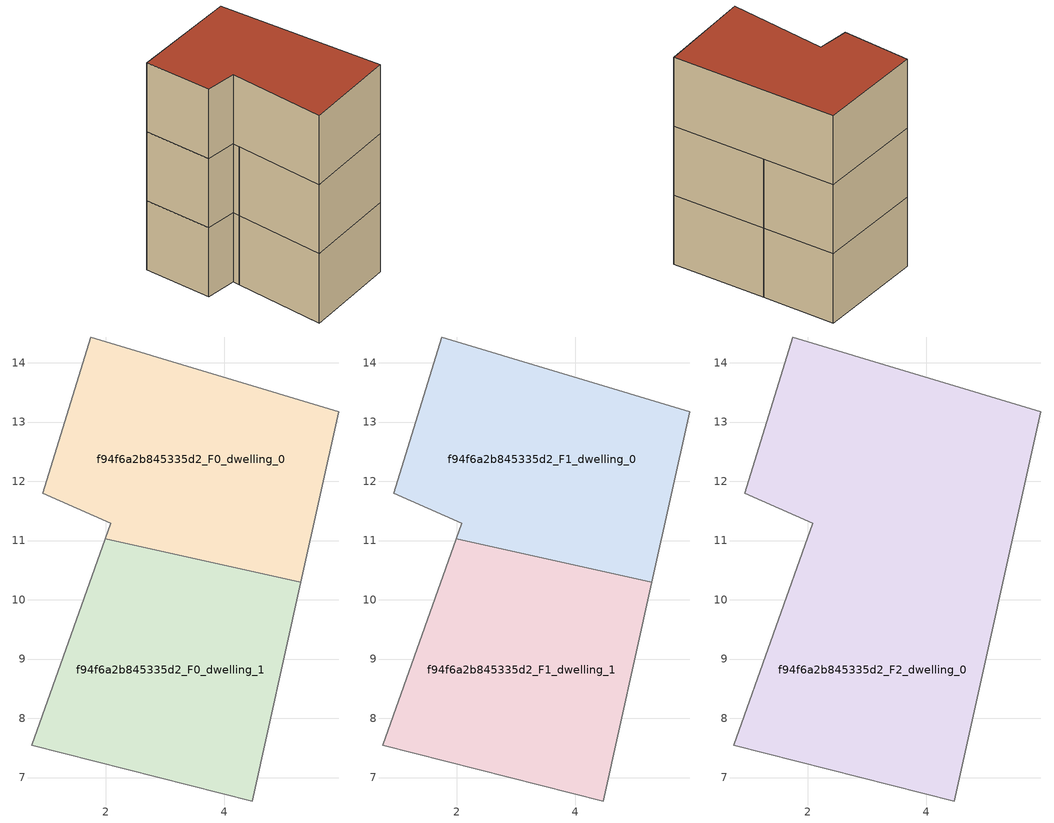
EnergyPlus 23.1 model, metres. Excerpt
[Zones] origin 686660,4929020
f94f6a2b845335d2_F0_dwelling_0
 floor ground (EU_floor_Construction): 5.93,13.17 5.3,10.3 1.99,11.03 2.08,11.29 0.94,11.8 1.74,14.43 z0
 wall adiabatic (EU_wall_Construction): 5.3,10.3 5.93,13.17 1.74,14.43 0.94,11.8 2.08,11.29 1.99,11.03 z0:3
 wall to f94f6a2b845335d2_F0_dwelling_1 (EU_wall_Construction): 1.99,11.03 5.29,10.3 z0:3
f94f6a2b845335d2_F0_dwelling_1
 floor ground (EU_floor_Construction): 5.3,10.3 4.47,6.61 0.75,7.54 1.99,11.03 z0
 wall adiabatic (EU_wall_Construction): 1.99,11.03 0.75,7.54 4.47,6.61 5.3,10.3 z0:3
f94f6a2b845335d2_F1_dwelling_0
 floor to f94f6a2b845335d2_F0_dwelling_0 (EU_floor_Construction): 5.93,13.17 5.29,10.3 1.99,11.03 2.08,11.29 0.94,11.8 1.74,14.43 z3
 wall adiabatic (EU_wall_Construction): 5.3,10.3 5.93,13.17 1.74,14.43 0.94,11.8 2.08,11.29 1.99,11.03 z3:6
 wall to f94f6a2b845335d2_F1_dwelling_1 (EU_wall_Construction): 1.99,11.03 5.29,10.3 z3:6
f94f6a2b845335d2_F1_dwelling_1
 floor to f94f6a2b845335d2_F0_dwelling_1 (EU_floor_Construction): 5.29,10.3 4.47,6.61 0.75,7.54 1.99,11.03 z3
 wall adiabatic (EU_wall_Construction): 1.99,11.03 0.75,7.54 4.47,6.61 5.3,10.3 z3:6
f94f6a2b845335d2_F2_dwelling_0
 floor to f94f6a2b845335d2_F1_dwelling_0 (EU_floor_Construction): 5.93,13.17 5.29,10.3 1.99,11.03 2.08,11.29 0.94,11.8 1.74,14.43 z6
 floor to f94f6a2b845335d2_F1_dwelling_1 (EU_floor_Construction): 5.29,10.3 4.47,6.61 0.75,7.54 1.99,11.03 z6
 wall adiabatic (EU_wall_Construction): 0.75,7.54 4.47,6.61 5.93,13.17 1.74,14.43 0.94,11.8 2.08,11.29 0.75,7.54 z6:9
 roof outside (EU_roof_Construction): 4.47,6.61 5.93,13.17 1.74,14.43 0.94,11.8 2.08,11.29 0.75,7.54 z9
[Building]
EU S2 Campaign: North Axis=0; Terrain=City; Solar Distribution=FullExterior
[Site:Location]
Bologna: Latitude=44.5; Longitude=11.25; Time Zone=1; Elevation=37
[SizingPeriod:WeatherFileDays]
AnnualSizingPeriod: Begin Month=1; Begin Day of Month=1; End Month=12; End Day of Month=31; Day of Week for Start Day=Monday; Use Weather File Daylight Saving Period=No; Use Weather File Rain and Snow Indicators=No
[MATERIAL]
EU_InternalMass_Material: Roughness=MediumRough; Thickness=0.1; Conductivity=1; Density=1800; Specific Heat=900; Thermal Absorptance=0.9; Solar Absorptance=0.7; Visible Absorptance=0.7
[MATERIAL:NOMASS] Roughness=MediumRough; Thermal Absorptance=0.9; Solar Absorptance=0.7; Visible Absorptance=0.7
Name | Thermal Resistance
EU_wall_NoMass | 0.937881
EU_roof_NoMass | 0.548572
EU_floor_NoMass | 0.71348
[CONSTRUCTION]
EU_wall_Construction: EU_wall_NoMass
EU_roof_Construction: EU_roof_NoMass
EU_floor_Construction: EU_floor_NoMass
EU_InternalMass_Construction: EU_InternalMass_Material
[ZONE] Type=1; Multiplier=1; Ceiling Height=autocalculate; Floor Area=autocalculate; Part of Total Floor Area=Yes
Name | Volume
f94f6a2b845335d2_F0_dwelling_0 | 40.4443
f94f6a2b845335d2_F1_dwelling_0 | 40.4451
f94f6a2b845335d2_F2_dwelling_0 | 80.8894
f94f6a2b845335d2_F0_dwelling_1 | 40.4465
f94f6a2b845335d2_F1_dwelling_1 | 40.4458
[INTERNALMASS] Construction=EU_InternalMass_Construction
Name | Zone or ZoneList | Surface Area
f94f6a2b845335d2_F0_dwelling_0_EU_InternalMass | f94f6a2b845335d2_F0_dwelling_0 | 13.4817
f94f6a2b845335d2_F0_dwelling_1_EU_InternalMass | f94f6a2b845335d2_F0_dwelling_1 | 13.482
f94f6a2b845335d2_F1_dwelling_0_EU_InternalMass | f94f6a2b845335d2_F1_dwelling_0 | 13.4817
f94f6a2b845335d2_F1_dwelling_1_EU_InternalMass | f94f6a2b845335d2_F1_dwelling_1 | 13.482
f94f6a2b845335d2_F2_dwelling_0_EU_InternalMass | f94f6a2b845335d2_F2_dwelling_0 | 26.9634
[OTHEREQUIPMENT] Fuel Type=Electricity; Design Level Calculation Method=Watts/Area; Power per Zone Floor Area=1; Fraction Latent=0; Fraction Radiant=0; Fraction Lost=0; Carbon Dioxide Generation Rate=0; EndUse Subcategory=EU_Step8_InternalGains
Name | Zone or ZoneList or Space or SpaceList | Schedule
EU_Step8_InternalGain_f94f6a2b845335d2_F0_dwelling_0_f000 | f94f6a2b845335d2_F0_dwelling_0 | EU_Step8_GainSchedule_f94f6a2b845335d2_F0_dwelling_0_f000
EU_Step8_InternalGain_f94f6a2b845335d2_F0_dwelling_1_f000 | f94f6a2b845335d2_F0_dwelling_1 | EU_Step8_GainSchedule_f94f6a2b845335d2_F0_dwelling_1_f000
EU_Step8_InternalGain_f94f6a2b845335d2_F1_dwelling_0_f000 | f94f6a2b845335d2_F1_dwelling_0 | EU_Step8_GainSchedule_f94f6a2b845335d2_F1_dwelling_0_f000
EU_Step8_InternalGain_f94f6a2b845335d2_F1_dwelling_1_f000 | f94f6a2b845335d2_F1_dwelling_1 | EU_Step8_GainSchedule_f94f6a2b845335d2_F1_dwelling_1_f000
EU_Step8_InternalGain_f94f6a2b845335d2_F2_dwelling_0_f000 | f94f6a2b845335d2_F2_dwelling_0 | EU_Step8_GainSchedule_f94f6a2b845335d2_F2_dwelling_0_f000
[ZONEVENTILATION:DESIGNFLOWRATE] Schedule=EU_AlwaysOn; Design Flow Rate Calculation Method=AirChanges/Hour; Air Changes per Hour=0.687892; Ventilation Type=Natural; Fan Pressure Rise=0; Fan Total Efficiency=1; Constant Term Coefficient=1; Temperature Term Coefficient=0; Velocity Term Coefficient=0; Velocity Squared Term Coefficient=0; Minimum Indoor Temperature=-100; Maximum Indoor Temperature=100; Delta Temperature=-100; Minimum Outdoor Temperature=-100; Maximum Outdoor Temperature=100; Maximum Wind Speed=40
Name | Zone or ZoneList or Space or SpaceList
EU_ConstantAir_f94f6a2b845335d2_F0_dwelling_0 | f94f6a2b845335d2_F0_dwelling_0
EU_ConstantAir_f94f6a2b845335d2_F0_dwelling_1 | f94f6a2b845335d2_F0_dwelling_1
EU_ConstantAir_f94f6a2b845335d2_F1_dwelling_0 | f94f6a2b845335d2_F1_dwelling_0
EU_ConstantAir_f94f6a2b845335d2_F1_dwelling_1 | f94f6a2b845335d2_F1_dwelling_1
EU_ConstantAir_f94f6a2b845335d2_F2_dwelling_0 | f94f6a2b845335d2_F2_dwelling_0
[HVACTEMPLATE:THERMOSTAT] Constant Heating Setpoint=20; Constant Cooling Setpoint=50
EU_HeatOnly_f94f6a2b845335d2_F0_dwelling_0; EU_HeatOnly_f94f6a2b845335d2_F0_dwelling_1; EU_HeatOnly_f94f6a2b845335d2_F1_dwelling_0; EU_HeatOnly_f94f6a2b845335d2_F1_dwelling_1; EU_HeatOnly_f94f6a2b845335d2_F2_dwelling_0
[HVACTEMPLATE:ZONE:IDEALLOADSAIRSYSTEM] System Availability Schedule=EU_AlwaysOn; Maximum Heating Supply Air Temperature=50; Minimum Cooling Supply Air Temperature=13; Maximum Heating Supply Air Humidity Ratio=0.0156; Minimum Cooling Supply Air Humidity Ratio=0.0077; Heating Limit=NoLimit; Cooling Limit=NoLimit; Heating Availability Schedule=EU_AlwaysOn; Cooling Availability Schedule=EU_CoolingOff; Dehumidification Control Type=ConstantSensibleHeatRatio; Cooling Sensible Heat Ratio=0.7; Dehumidification Setpoint=60; Humidification Control Type=None; Humidification Setpoint=30; Outdoor Air Method=None; Outdoor Air Flow Rate per Person=0.00944; Outdoor Air Flow Rate per Zone Floor Area=0; Outdoor Air Flow Rate per Zone=0; Demand Controlled Ventilation Type=None; Outdoor Air Economizer Type=NoEconomizer; Heat Recovery Type=None; Sensible Heat Recovery Effectiveness=0.7; Latent Heat Recovery Effectiveness=0.65
Name | Template Thermostat
f94f6a2b845335d2_F0_dwelling_0 | EU_HeatOnly_f94f6a2b845335d2_F0_dwelling_0
f94f6a2b845335d2_F0_dwelling_1 | EU_HeatOnly_f94f6a2b845335d2_F0_dwelling_1
f94f6a2b845335d2_F1_dwelling_0 | EU_HeatOnly_f94f6a2b845335d2_F1_dwelling_0
f94f6a2b845335d2_F1_dwelling_1 | EU_HeatOnly_f94f6a2b845335d2_F1_dwelling_1
f94f6a2b845335d2_F2_dwelling_0 | EU_HeatOnly_f94f6a2b845335d2_F2_dwelling_0
[SIZING:ZONE] Zone Cooling Design Supply Air Temperature Input Method=SupplyAirTemperature; Zone Cooling Design Supply Air Temperature=13; Zone Heating Design Supply Air Temperature Input Method=SupplyAirTemperature; Zone Heating Design Supply Air Temperature=50; Zone Cooling Design Supply Air Humidity Ratio=0.008; Zone Heating Design Supply Air Humidity Ratio=0.008; Cooling Design Air Flow Method=DesignDay; Cooling Design Air Flow Rate=0; Cooling Minimum Air Flow per Zone Floor Area=0.000762; Cooling Minimum Air Flow=0; Cooling Minimum Air Flow Fraction=0.2; Heating Design Air Flow Method=DesignDay; Heating Design Air Flow Rate=0; Heating Maximum Air Flow per Zone Floor Area=0.002032; Heating Maximum Air Flow=0.141576; Heating Maximum Air Flow Fraction=0.3; Account for Dedicated Outdoor Air System=No; Dedicated Outdoor Air System Control Strategy=NeutralSupplyAir; Dedicated Outdoor Air Low Setpoint Temperature for Design=autosize; Dedicated Outdoor Air High Setpoint Temperature for Design=autosize; Zone Load Sizing Method=Sensible Load Only No Latent Load; Zone Latent Cooling Design Supply Air Humidity Ratio Input Method=HumidityRatioDifference; Zone Cooling Design Supply Air Humidity Ratio Difference=0.005; Zone Latent Heating Design Supply Air Humidity Ratio Input Method=HumidityRatioDifference; Zone Humidification Design Supply Air Humidity Ratio Difference=0.005
f94f6a2b845335d2_F0_dwelling_0; f94f6a2b845335d2_F0_dwelling_1; f94f6a2b845335d2_F1_dwelling_0; f94f6a2b845335d2_F1_dwelling_1; f94f6a2b845335d2_F2_dwelling_0
[SCHEDULE:CONSTANT]
Name | Hourly Value
EU_AlwaysOn | 1
EU_CoolingOff | 0
[SCHEDULE:FILE] Column Number=1; Rows to Skip at Top=0; Number of Hours of Data=8760; Column Separator=Comma; Interpolate to Timestep=No; Minutes per Item=60; Adjust Schedule for Daylight Savings=Yes
Name | File
EU_Step8_GainSchedule_f94f6a2b845335d2_F0_dwelling_0_f000 | ../../schedules/f94f6a2b845335d2/f94f6a2b845335d2_F0_dwelling_0_f000_gain.csv
EU_Step8_GainSchedule_f94f6a2b845335d2_F0_dwelling_1_f000 | ../../schedules/f94f6a2b845335d2/f94f6a2b845335d2_F0_dwelling_1_f000_gain.csv
EU_Step8_GainSchedule_f94f6a2b845335d2_F1_dwelling_0_f000 | ../../schedules/f94f6a2b845335d2/f94f6a2b845335d2_F1_dwelling_0_f000_gain.csv
EU_Step8_GainSchedule_f94f6a2b845335d2_F1_dwelling_1_f000 | ../../schedules/f94f6a2b845335d2/f94f6a2b845335d2_F1_dwelling_1_f000_gain.csv
EU_Step8_GainSchedule_f94f6a2b845335d2_F2_dwelling_0_f000 | ../../schedules/f94f6a2b845335d2/f94f6a2b845335d2_F2_dwelling_0_f000_gain.csv
